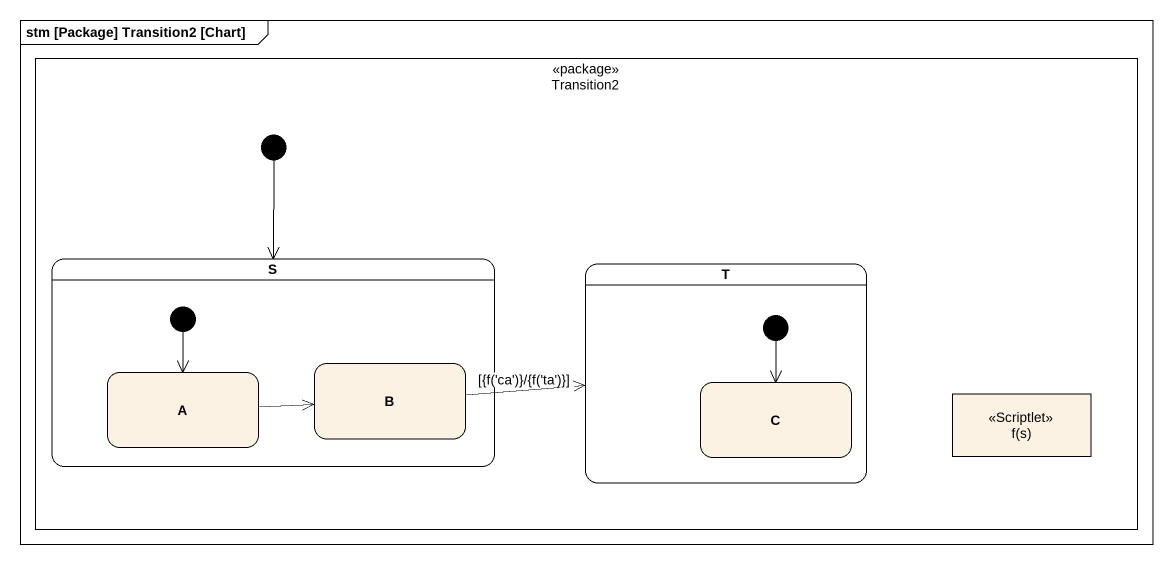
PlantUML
@startuml
mainframe stm [Package] Transition2 [Chart]
hide empty description
state Transition2 <<package>> {
  state S {
    state A
    state B
    [*] --> A
  }
  state T {
    state C
    [*] --> C
  }
  state "f(s)" as f_s <<Scriptlet>>
  [*] --> S
}
A -right-> B
B -right-> T : [{f('ca')}/{f('ta')}]
@enduml
